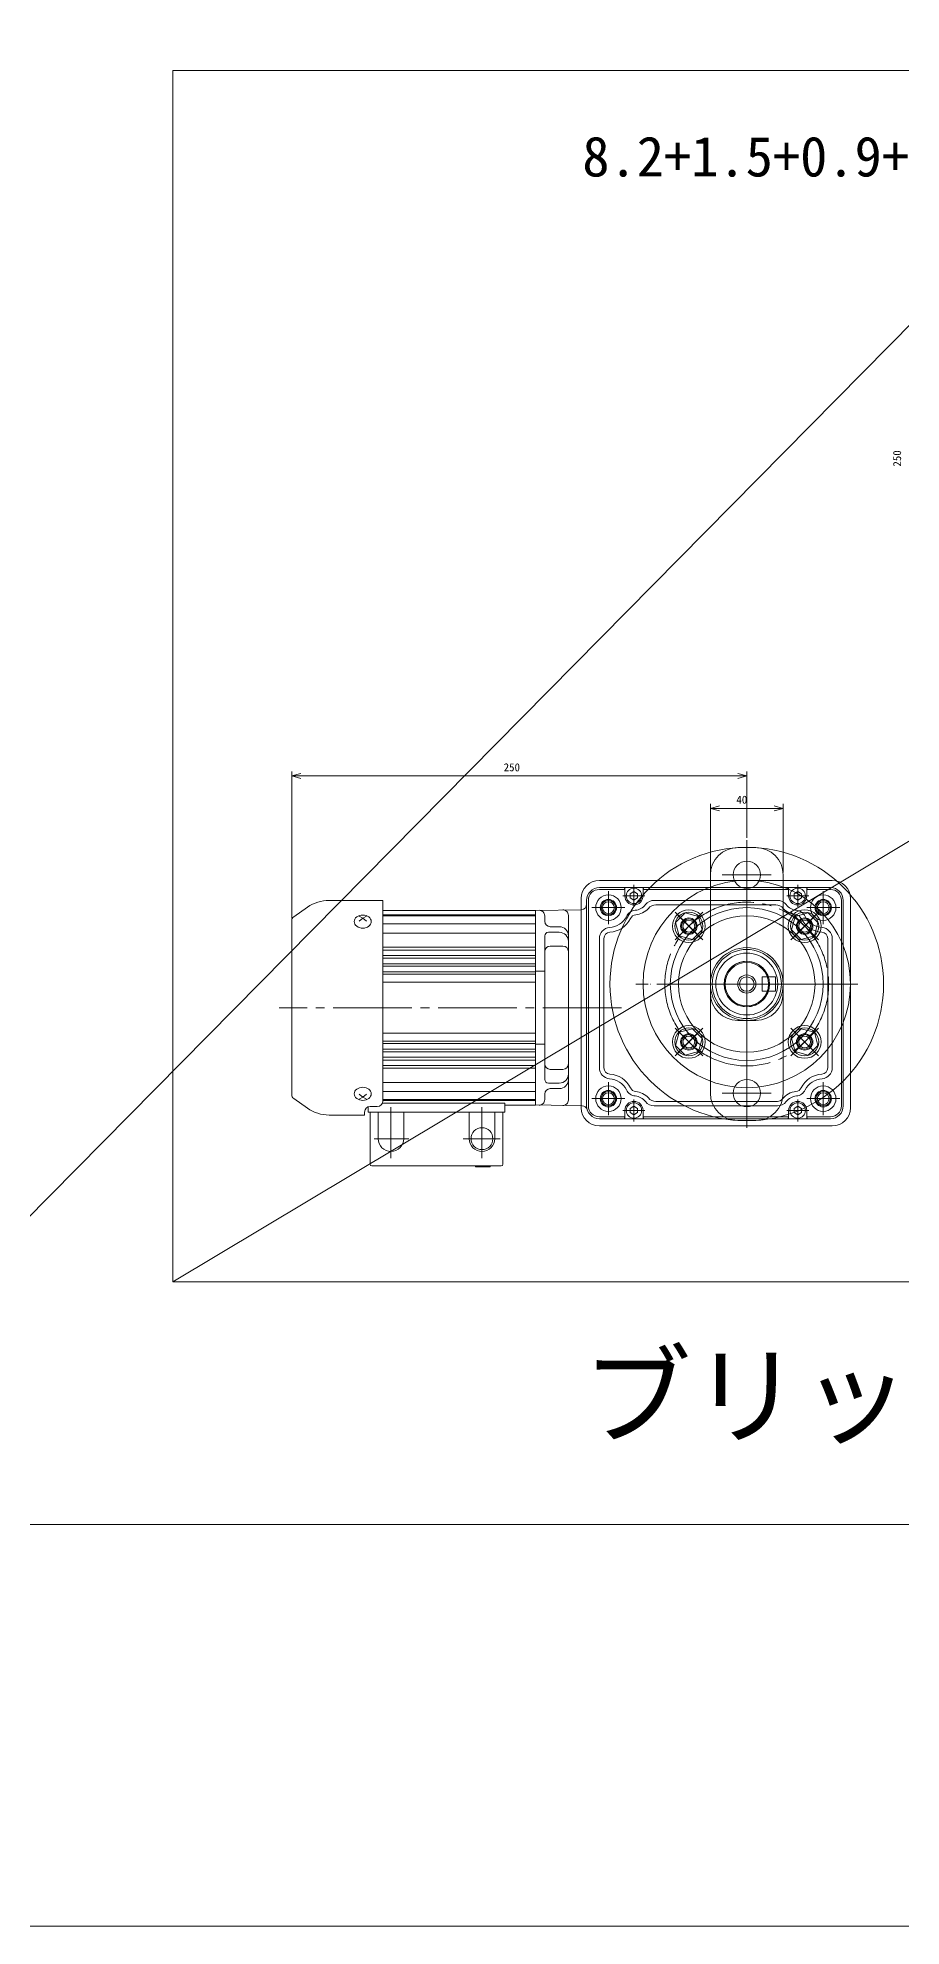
# Model space of a CAD drawing. Units: millimetres at full size. Extents: x -24503 to 24503, y -7436 to 7436.
# Drawn here: x -13543 to -13068, y -7436 to -6397 of the extents above; entities that cross this region are included whole.
import ezdxf
from ezdxf.enums import TextEntityAlignment as Align

# ---------------------------------------------------------------- set-up
doc = ezdxf.new("R2010")
doc.units = ezdxf.units.MM
doc.header["$LTSCALE"] = 4.8
doc.linetypes.add('CHAIN2', pattern=[12, 9, -1, 1, -1])
for name, color, linetype, lineweight in [('0-2_08_DIM', 3, 'Continuous', 9), ('0-4_0', 2, 'Continuous', 9), ('0-6_05_CENTER', 2, 'CHAIN2', 9), ('0-7_04_HIDDEN', 7, 'Continuous', 9), ('0-8_10_DRAFT', 1, 'Continuous', 9)]:
    doc.layers.add(name, color=color, linetype=linetype, lineweight=lineweight)
doc.styles.add('ＭＳ ゴシック', font='')
doc.styles.get('ＭＳ ゴシック').set_extended_font_data('MS Gothic')

# ---------------------------------------------------------------- blocks, each defined once
blk = doc.blocks.new('A$C103D52B2_1_1')
at = {"layer": '0-4_0', "color": 134}
for centre, radius in [((0, 0), 57), ((-31.82, 31.82), 4.5), ((31.82, 31.82), 4.5), ((0, 0), 20), ((0, 0), 17), ((-31.82, -31.82), 4.5), ((31.82, -31.82), 4.5)]:
    blk.add_circle(centre, radius, dxfattribs=at)
at = {"layer": '0-6_05_CENTER'}
for p, q in [((0, 61.044), (0, -61.044)), ((-37.793, 37.793), (-25.846, 25.846)), ((37.793, 37.793), (25.846, 25.846)), ((61.044, 0), (-61.044, 0)), ((-37.793, -37.793), (-25.846, -25.846)), ((37.793, -37.793), (25.846, -25.846))]:
    blk.add_line(p, q, dxfattribs=at)
blk.add_circle((0, 0), 45, dxfattribs=at)
blk = doc.blocks.new('GM-SHYF-RH 0.2kW、1／30、200V、60Hza_1_1')
at = {"layer": '0-4_0'}
for p, q in [((46, 53), (-81, 53)), ((-81, 52), (-67, 52)), ((-67, 52.6), (-67.4, 53)), ((-67, 48.5), (-67, 52.6)), ((-56.6, 53), (-57, 52.6)), ((-57, 48.5), (-57, 52.6)), ((-57, 52), (23, 52)), ((23, 52.6), (22.6, 53)), ((23, 48.5), (23, 52.6)), ((33.4, 53), (33, 52.6)), ((33, 48.5), (33, 52.6)), ((33, 52), (46, 52)), ((-241.321, 42.275), (-248.891, 36.973)), ((-200, 46), (-229.505, 46)), ((-200, 46), (-200, -13)), ((-88, -67), (-88, 46)), ((-87, -67), (-87, 46)), ((-64, 49.655), (-62, 50.809)), ((-64, 47.345), (-64, 49.655)), ((-62, 46.191), (-64, 47.345)), ((-60, 49.655), (-62, 50.809)), ((-60, 47.345), (-62, 46.191)), ((-60, 49.655), (-60, 47.345)), ((-50.876, 46), (16.876, 46)), ((-49.928, 43.5), (-6.614, 43.5)), ((-6.614, 43.5), (15.928, 43.5)), ((26, 49.655), (28, 50.809)), ((26, 47.345), (26, 49.655)), ((28, 46.191), (26, 47.345)), ((30, 49.655), (28, 50.809)), ((30, 47.345), (28, 46.191)), ((30, 49.655), (30, 47.345)), ((52, 46), (52, -67)), ((53, 46), (53, -67)), ((-250, 34.844), (-250, -13)), ((-213, 37.32), (-211, 36.144)), ((-211, 36.144), (-213, 34.491)), ((-116, 40.5), (-200, 40.5)), ((-200, 38), (-116, 38)), ((-200, 37.5), (-116, 37.5)), ((-200, 33.133), (-116, 33.133)), ((-90.948, 40.885), (-116, 40.448)), ((-116, -13), (-116, 40.5)), ((-116, 40.5), (-116, -13)), ((-111, 34.5), (-111, 37.534)), ((-108, 31.5), (-103, 31.5)), ((-98, 37.761), (-98, -13)), ((-200, 28.042), (-116, 28.042)), ((-111, -13), (-111, 26.43)), ((-109, 28.43), (-103, 28.43)), ((-101, 20.892), (-108, 20.892)), ((-98, 23.892), (-98, 26.5)), ((-81, -46.029), (-81, 25.029)), ((-78.5, -46.029), (-78.5, 25.029)), ((44.5, 25.029), (44.5, -46.029)), ((47, 25.029), (47, -46.029)), ((-200, 20.304), (-116, 20.304)), ((-200, 18.714), (-116, 18.714)), ((-200, 15.756), (-116, 15.756)), ((-200, 14.277), (-116, 14.277)), ((-200, 11.185), (-116, 11.185)), ((-200, 9.838), (-116, 9.838)), ((-200, 6.628), (-116, 6.628)), ((-200, 5.386), (-116, 5.386)), ((-200, 1), (-116, 1)), ((-111, 7), (-116, 7)), ((15.8, 4), (11.843, 4)), ((15.8, -4), (15.8, 4)), ((15.8, -4), (11.843, -4)), ((-250, -60.844), (-250, -13)), ((-200, -64.34), (-200, -13)), ((-116, -13), (-116, -66.5)), ((-116, -66.5), (-116, -13)), ((-111, -13), (-111, -52.43)), ((-98, -63.761), (-98, -13)), ((-200, -27), (-116, -27)), ((-200, -31.386), (-116, -31.386)), ((-200, -32.628), (-116, -32.628)), ((-200, -35.838), (-116, -35.838)), ((-200, -37.185), (-116, -37.185)), ((-200, -40.277), (-116, -40.277)), ((-111, -33), (-116, -33)), ((-200, -41.756), (-116, -41.756)), ((-200, -44.714), (-116, -44.714)), ((-200, -46.304), (-116, -46.304)), ((-101, -46.892), (-108, -46.892)), ((-98, -49.892), (-98, -52.5)), ((-211, -62.144), (-213, -60.491)), ((-213, -63.32), (-211, -62.144)), ((-200, -54.042), (-116, -54.042)), ((-200, -59.133), (-116, -59.133)), ((-111, -60.5), (-111, -63.534)), ((-109, -54.43), (-103, -54.43)), ((-108, -57.5), (-103, -57.5)), ((-241.321, -68.275), (-248.891, -62.973)), ((-210, -72), (-229.505, -72)), ((-210, -72), (-210, -70.34)), ((-208, -70.5), (-208, -67.511)), ((-208, -70.5), (-133, -70.5)), ((-207, -67.34), (-203, -67.34)), ((-207, -99), (-207, -70.5)), ((-202.5, -70.5), (-202.5, -85)), ((-133, -65.5), (-200.233, -65.5)), ((-200, -63.5), (-116, -63.5)), ((-200, -64), (-116, -64)), ((-188.5, -70.5), (-188.5, -85)), ((-152.5, -70.5), (-152.5, -85)), ((-138.5, -70.5), (-138.5, -85)), ((-134, -99), (-134, -70.5)), ((-133, -70.5), (-133, -65.5)), ((-116, -66.5), (-133, -66.5)), ((-90.52, -66.892), (-116, -66.448)), ((-67, -69.5), (-67, -73.6)), ((-64, -68.345), (-62, -67.191)), ((-64, -70.655), (-64, -68.345)), ((-62, -71.809), (-64, -70.655)), ((-60, -68.345), (-62, -67.191)), ((-60, -70.655), (-62, -71.809)), ((-60, -68.345), (-60, -70.655)), ((-57, -69.5), (-57, -73.6)), ((16.876, -67), (-50.876, -67)), ((16.876, -64.5), (-49.928, -64.5)), ((23, -69.5), (23, -73.6)), ((26, -68.345), (28, -67.191)), ((26, -70.655), (26, -68.345)), ((28, -71.809), (26, -70.655)), ((30, -68.345), (28, -67.191)), ((30, -70.655), (28, -71.809)), ((30, -68.345), (30, -70.655)), ((33, -69.5), (33, -73.6)), ((-67, -73), (-81, -73)), ((-81, -74), (46, -74)), ((-67, -73.6), (-67.4, -74)), ((23, -73), (-57, -73)), ((-57, -73.6), (-56.6, -74)), ((23, -73.6), (22.6, -74)), ((46, -73), (33, -73)), ((33, -73.6), (33.4, -74)), ((-135, -100), (-206, -100)), ((-149, -100.5), (-149, -100))]:
    blk.add_line(p, q, dxfattribs=at)
for points in [[(-206.3, 34.327), (-206.39, 35.03), (-206.658, 35.706), (-207.092, 36.329), (-207.677, 36.875), (-208.389, 37.323), (-209.201, 37.656), (-210.083, 37.861), (-211, 37.931), (-211.917, 37.861), (-212.799, 37.656), (-213.611, 37.323), (-214.323, 36.875), (-214.908, 36.329), (-215.342, 35.706), (-215.61, 35.03), (-215.7, 34.327), (-215.61, 33.624), (-215.342, 32.948), (-214.908, 32.325), (-214.323, 31.779), (-213.611, 31.331), (-212.799, 30.998), (-211.917, 30.793), (-211, 30.724), (-210.083, 30.793), (-209.201, 30.998), (-208.389, 31.331), (-207.677, 31.779), (-207.092, 32.325), (-206.658, 32.948), (-206.39, 33.624)], [(-206.3, -60.327), (-206.39, -59.624), (-206.658, -58.948), (-207.092, -58.325), (-207.677, -57.779), (-208.389, -57.331), (-209.201, -56.998), (-210.083, -56.793), (-211, -56.724), (-211.917, -56.793), (-212.799, -56.998), (-213.611, -57.331), (-214.323, -57.779), (-214.908, -58.325), (-215.342, -58.948), (-215.61, -59.624), (-215.7, -60.327), (-215.61, -61.03), (-215.342, -61.706), (-214.908, -62.329), (-214.323, -62.875), (-213.611, -63.323), (-212.799, -63.656), (-211.917, -63.861), (-211, -63.931), (-210.083, -63.861), (-209.201, -63.656), (-208.389, -63.323), (-207.677, -62.875), (-207.092, -62.329), (-206.658, -61.706), (-206.39, -61.03)]]:
    blk.add_lwpolyline(points, close=True, dxfattribs=at)
for points in [[(-209, 37.32), (-211, 36.144), (-209, 34.491)], [(-209, -63.32), (-211, -62.144), (-209, -60.491)], [(-149, -100.5), (-141, -100.5), (-141, -100)]]:
    blk.add_lwpolyline(points, dxfattribs=at)
for centre, radius in [((-62, 48.5), 4.25), ((28, 48.5), 4.25), ((-76, 42), 7), ((-76, 42), 4.5), ((0, 0), 42), ((42, 42), 7), ((42, 42), 4.5), ((0, 0), 37.5), ((0, 0), 19), ((-76, -63), 7), ((-76, -63), 4.5), ((42, -63), 7), ((42, -63), 4.5), ((-62, -69.5), 4.25), ((28, -69.5), 4.25), ((-145.5, -85), 6)]:
    blk.add_circle(centre, radius, dxfattribs=at)
for centre, radius, start, end in [((-81, 46), 7, 90, 180), ((-81, 46), 6, 90, 180), ((46, 46), 7, 0, 90), ((46, 46), 6, 0, 90), ((-229.505, 25.4), 20.6, 90, 125), ((-91, 43.884), 3, 271, 0), ((-62, 48.5), 5, 180, 0), ((-62, 48.5), 8, 275.26765, 322.61654), ((-62, 48.5), 10.5, 275.26765, 318.98526), ((-50.876, 40), 6, 90, 142.61654), ((-49.928, 38), 5.5, 90, 138.98526), ((15.928, 38), 5.5, 41.01474, 90), ((16.876, 40), 6, 37.38346, 90), ((28, 48.5), 10.5, 221.01474, 264.73235), ((28, 48.5), 8, 217.38346, 264.73235), ((28, 48.5), 5, 180, 0), ((-247.4, 34.844), 2.6, 125, 180), ((-114, 37.534), 3, 0, 91), ((-108, 34.5), 3, 180, 270), ((-103, 26.5), 5, 0, 90), ((-101, 37.761), 3, 0, 91), ((-76, 42), 11, 273.37229, 334.04306), ((-76, 42), 13.5, 273.37229, 334.04306), ((-60.715, 34.559), 6, 95.26765, 154.04306), ((-60.715, 34.559), 3.5, 95.26765, 154.04306), ((26.715, 34.559), 3.5, 25.95694, 84.73235), ((26.715, 34.559), 6, 25.95694, 84.73235), ((42, 42), 13.5, 205.95694, 266.62771), ((42, 42), 11, 205.95694, 266.62771), ((-109, 26.43), 2, 90, 180), ((-108, 17.892), 3, 90, 180), ((-103, 23.43), 5, 0, 90), ((-101, 17.892), 3, 0, 90), ((-75, 25.029), 6, 93.37229, 180), ((-75, 25.029), 3.5, 93.37229, 180), ((41, 25.029), 3.5, 0, 86.62771), ((41, 25.029), 6, 0, 86.62771), ((0, 0), 12.5, 18.66292, 341.33708), ((-108, -43.892), 3, 180, 270), ((-103, -49.43), 5, 270, 0), ((-101, -43.892), 3, 270, 0), ((-75, -46.029), 6, 180, 266.62771), ((-75, -46.029), 3.5, 180, 266.62771), ((-76, -63), 13.5, 25.95694, 86.62771), ((42, -63), 13.5, 93.37229, 154.04306), ((41, -46.029), 3.5, 273.37229, 0), ((41, -46.029), 6, 273.37229, 0), ((-247.4, -60.844), 2.6, 180, 235), ((-109, -52.43), 2, 180, 270), ((-108, -60.5), 3, 90, 180), ((-103, -52.5), 5, 270, 0), ((-76, -63), 11, 25.95694, 86.62771), ((-60.715, -55.559), 6, 205.95694, 264.73235), ((-60.715, -55.559), 3.5, 205.95694, 264.73235), ((-62, -69.5), 8, 37.38346, 84.73235), ((-62, -69.5), 10.5, 41.01474, 84.73235), ((28, -69.5), 10.5, 95.26765, 142.61654), ((28, -69.5), 8, 95.26765, 142.61654), ((26.715, -55.559), 3.5, 275.26765, 334.04306), ((26.715, -55.559), 6, 275.26765, 334.04306), ((42, -63), 11, 93.37229, 154.04306), ((-229.505, -51.4), 20.6, 235, 270), ((-207, -70.34), 3, 90, 180), ((-203, -64.34), 3, 270, 0), ((-114, -63.534), 3, 269, 0), ((-101, -63.761), 3, 269, 0), ((-90.573, -69.892), 3, 16.80963, 89), ((-81, -67), 7, 180, 270), ((-81, -67), 6, 180, 270), ((-62, -69.5), 5, 0, 180), ((-50.876, -61), 6, 217.38346, 270), ((-49.928, -59), 5.5, 221.01474, 270), ((16.876, -61), 3.5, 270, 322.61654), ((16.876, -61), 6, 270, 322.61654), ((28, -69.5), 5, 0, 180), ((46, -67), 6, 270, 0), ((46, -67), 7, 270, 0), ((-195.5, -85), 7, 180, 0), ((-145.5, -85), 7, 180, 0), ((-206, -99), 1, 180, 270), ((-135, -99), 1, 270, 0)]:
    blk.add_arc(centre, radius, start, end, dxfattribs=at)
at = {"layer": '0-6_05_CENTER'}
for p, q in [((-62, 54.515), (-62, 42.485)), ((28, 54.515), (28, 42.485)), ((-66.921, 42), (-85.079, 42)), ((-76, 51.079), (-76, 32.921)), ((-55.985, 48.5), (-68.015, 48.5)), ((0, -47.091), (0, 47.198)), ((34.015, 48.5), (21.985, 48.5)), ((51.079, 42), (32.921, 42)), ((42, 51.079), (42, 32.921)), ((-46.901, 0), (46.901, 0)), ((-68.791, -13), (-256.973, -13)), ((-76, -53.921), (-76, -72.079)), ((42, -53.921), (42, -72.079)), ((-195.5, -67.716), (-195.5, -95.695)), ((-145.5, -67.716), (-145.5, -95.695)), ((-66.921, -63), (-85.079, -63)), ((-55.985, -69.5), (-68.015, -69.5)), ((-62, -63.485), (-62, -75.515)), ((34.015, -69.5), (21.985, -69.5)), ((28, -63.485), (28, -75.515)), ((51.079, -63), (32.921, -63)), ((-204.808, -85), (-185.619, -85)), ((-155.91, -85), (-135.536, -85))]:
    blk.add_line(p, q, dxfattribs=at)
blk = doc.blocks.new('A$C67FD2836_1_1_1_1')
at = {"layer": '0-7_04_HIDDEN', "linetype": 'CHAIN2'}
for p, q in [((0, -10.75), (0, 10.75)), ((-10.75, 0), (10.75, 0))]:
    blk.add_line(p, q, dxfattribs=at)
at = {"layer": '0-7_04_HIDDEN'}
blk.add_lwpolyline([(3.753, -6.5), (-3.753, -6.5), (-7.506, 0), (-3.753, 6.5), (3.753, 6.5), (7.506, 0)], close=True, dxfattribs=at)
for radius in [9, 7.7]:
    blk.add_circle((0, 0), radius, dxfattribs=at)
at = {"layer": '0-8_10_DRAFT', "style": 'ＭＳ ゴシック', "width": 1.9}
blk.add_text('BT-M8', height=0.2199, dxfattribs=at).set_placement((-0.69, -0.484), align=Align.BOTTOM_LEFT)
blk = doc.blocks.new('U317')
at = {"layer": '0-7_04_HIDDEN', "rotation": 45}
blk.add_blockref('A$C67FD2836_1_1_1_1', (0, 0), dxfattribs=at)
blk = doc.blocks.new('U316')
at = {"layer": '0-4_0'}
blk.add_blockref('U317', (-3053.537, -4912.922), dxfattribs=at)
for p, rotation in [((-2989.897, -4912.922), 270), ((-3053.537, -4976.562), 90), ((-2989.897, -4976.562), 180)]:
    blk.add_blockref('U317', p, dxfattribs=dict(at, rotation=rotation))
blk = doc.blocks.new('M8Tz_1_1')
at = {"layer": '0-4_0', "color": 134}
for radius in [4, 3.25]:
    blk.add_circle((0, 0), radius, dxfattribs=at)
at = {"layer": '0-6_05_CENTER'}
for p, q in [((6.923, 0), (-6.923, 0)), ((0, -6.923), (0, 6.923))]:
    blk.add_line(p, q, dxfattribs=at)
blk = doc.blocks.new('A$C2E826B6D_1_1')
at = {"layer": '0-4_0', "color": 134}
for p, q in [((-81, 57), (47, 57)), ((-91, -68), (-91, 47)), ((57, 47), (57, -68)), ((47, -78), (-81, -78))]:
    blk.add_line(p, q, dxfattribs=at)
for centre, radius in [((0, 0), 37.5), ((-31.82, 31.82), 4), ((-31.82, 31.82), 3.25), ((31.82, 31.82), 4), ((31.82, 31.82), 3.25), ((-31.82, -31.82), 4), ((-31.82, -31.82), 3.25), ((31.82, -31.82), 4), ((31.82, -31.82), 3.25)]:
    blk.add_circle(centre, radius, dxfattribs=at)
for centre, start, end in [((-81, 47), 90, 180), ((47, 47), 0, 90), ((-81, -68), 180, 270), ((47, -68), 270, 0)]:
    blk.add_arc(centre, 10, start, end, dxfattribs=at)
at = {"layer": '0-6_05_CENTER'}
for p, q in [((0, 52.95), (0, -52.95)), ((-36.808, 36.808), (-26.832, 26.832)), ((36.808, 36.808), (26.832, 26.832)), ((52.95, 0), (-52.95, 0)), ((-36.808, -36.808), (-26.832, -26.832)), ((36.808, -36.808), (26.832, -26.832))]:
    blk.add_line(p, q, dxfattribs=at)
blk.add_circle((0, 0), 45, dxfattribs=at)
at = {"layer": '0-4_0'}
for p in [(-76, 42), (42, 42), (-76, -63), (42, -63)]:
    blk.add_blockref('M8Tz_1_1', p, dxfattribs=at)
blk = doc.blocks.new('A$C2E057495_1_1')
at = {"layer": '0-4_0', "color": 134}
for p, q in [((5, 75), (-5, 75)), ((-20, 60), (-20, -60)), ((20, -60), (20, 60)), ((-20, -5), (-20, 0)), ((20, 0), (20, -5)), ((5, -20), (-5, -20)), ((-5, -75), (5, -75))]:
    blk.add_line(p, q, dxfattribs=at)
blk.add_lwpolyline([(11.843, -4), (8.5, -4), (8.5, 4), (11.843, 4)], dxfattribs=at)
for centre, radius in [((0, 60), 7.5), ((0, 0), 12.5), ((0, 0), 5), ((0, 0), 4), ((0, -60), 7.5)]:
    blk.add_circle(centre, radius, dxfattribs=at)
for centre, start, end in [((-5, 60), 90, 180), ((5, 60), 0, 90), ((-5, -5), 180, 270), ((5, -5), 270, 0), ((-5, -60), 180, 270), ((5, -60), 270, 0)]:
    blk.add_arc(centre, 15, start, end, dxfattribs=at)
at = {"layer": '0-6_05_CENTER'}
for p, q in [((0, 79.097), (0, -79.097)), ((13.443, 60), (-13.443, 60)), ((17.187, 0), (-17.187, 0)), ((13.443, -60), (-13.443, -60))]:
    blk.add_line(p, q, dxfattribs=at)
at = {"layer": '0-7_04_HIDDEN'}
blk.add_circle((0, 0), 11.95, dxfattribs=at)
blk = doc.blocks.new('_Open30')
at = {"layer": '0-2_08_DIM'}
blk.add_line((0, 0), (-1, 0), dxfattribs=at)
blk.add_lwpolyline([(-1, 0.26795), (0, 0), (-1, -0.26795)], dxfattribs=at)

msp = doc.modelspace()

# ---------------------------------------------------------------- linework, layer by layer
at = {"layer": '0-2_08_DIM'}
for p, q in [((-13403.209, -6881.534), (-13403.209, -6800.757)), ((-13158.209, -6803.257), (-13398.209, -6803.257)), ((-13153.209, -6837.281), (-13153.209, -6800.757)), ((-13173.209, -6856.378), (-13173.209, -6818.558)), ((-13133.209, -6856.378), (-13133.209, -6818.558)), ((-13168.209, -6821.058), (-13138.209, -6821.058))]:
    msp.add_line(p, q, dxfattribs=at)
at = {"layer": '0-4_0', "color": 4}
for p, q in [((-12172.452, -5652.516), (-13714.51, -7214.655)), ((-12356.588, -6415.562), (-13468.629, -7081.362))]:
    msp.add_line(p, q, dxfattribs=at)
at = {"layer": '0-4_0', "color": 3}
msp.add_lwpolyline([(-15265.528, -187.343), (-7678.622, -187.343), (-7678.622, -7435.523), (-15265.528, -7435.523)], close=True, dxfattribs=at)
at = {"layer": '0-4_0', "color": 4}
for points in [[(-13714.51, -7214.655), (-12172.452, -7214.655), (-12172.452, -5652.516), (-13714.51, -5652.516)], [(-13468.629, -7081.362), (-12356.588, -7081.362), (-12356.588, -6415.562), (-13468.629, -6415.562)]]:
    msp.add_lwpolyline(points, close=True, dxfattribs=at)
at = {"layer": '0-8_10_DRAFT'}
msp.add_circle((-13153.209, -6917.628), 75.166, dxfattribs=at)

# ---------------------------------------------------------------- block references
at = {"layer": '0-2_08_DIM', "xscale": 5, "yscale": 5, "rotation": 180}
for p in [(-13403.209, -6803.257), (-13173.209, -6821.058)]:
    msp.add_blockref('_Open30', p, dxfattribs=at)
at = {"layer": '0-2_08_DIM', "xscale": 5, "yscale": 5}
for p in [(-13153.209, -6803.257), (-13133.209, -6821.058)]:
    msp.add_blockref('_Open30', p, dxfattribs=at)
at = {"layer": '0-4_0'}
for name, p in [('A$C2E826B6D_1_1', (-13153.209, -6917.628)), ('A$C103D52B2_1_1', (-13153.209, -6917.628)), ('GM-SHYF-RH 0.2kW、1／30、200V、60Hza_1_1', (-13153.209, -6917.628)), ('U316', (-10131.492, -1972.886))]:
    msp.add_blockref(name, p, dxfattribs=at)
at = {"layer": '0-7_04_HIDDEN'}
msp.add_blockref('A$C2E057495_1_1', (-13153.209, -6917.628), dxfattribs=at)

# ---------------------------------------------------------------- texts
at = {"layer": '0-2_08_DIM', "style": 'ＭＳ ゴシック'}
msp.add_text('250', height=4.399, rotation=90, dxfattribs=at).set_placement((-13067.1, -6633.2), align=Align.BOTTOM_LEFT)
for s, p in [('250', (-13286.78, -6802.003)), ('40', (-13158.923, -6819.808))]:
    msp.add_text(s, height=4.399, dxfattribs=at).set_placement(p, align=Align.BOTTOM_LEFT)
at = {"layer": '0-4_0', "color": 4, "style": 'ＭＳ ゴシック'}
for s, height, p in [('8.2+1.5+0.9+2.4+0.4=13.4kg+α=15kg', 21.99, (-13243.56, -6480.318)), ('ブリッジ防止', 43.99, (-13243.56, -7178.969))]:
    msp.add_text(s, height=height, dxfattribs=at).set_placement(p, align=Align.BOTTOM_LEFT)

doc.saveas('drawing.dxf')
